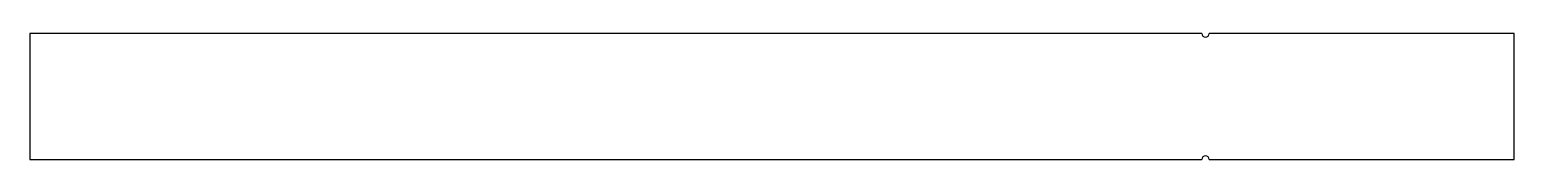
# Model space of a CAD drawing. Extents: x 5 to 1005, y 4 to 89.
import ezdxf

# ---------------------------------------------------------------- set-up
doc = ezdxf.new("R2010")
doc.units = 0
doc.layers.get('0').update_dxf_attribs({"linetype": 'CONTINUOUS'})

msp = doc.modelspace()

# ---------------------------------------------------------------- linework, layer by layer
for p, q in [((5.4, 88.77), (5.4, 3.77)), ((794.9, 88.77), (5.4, 88.77)), ((1005.4, 88.77), (799.9, 88.77)), ((1005.4, 3.77), (1005.4, 88.77)), ((5.4, 3.77), (794.9, 3.77)), ((799.9, 3.77), (1005.4, 3.77))]:
    msp.add_line(p, q)
for centre, start, end in [((797.4, 88.77), 180, 0), ((797.4, 3.77), 0, 180)]:
    msp.add_arc(centre, 2.5, start, end)

doc.saveas('drawing.dxf')
